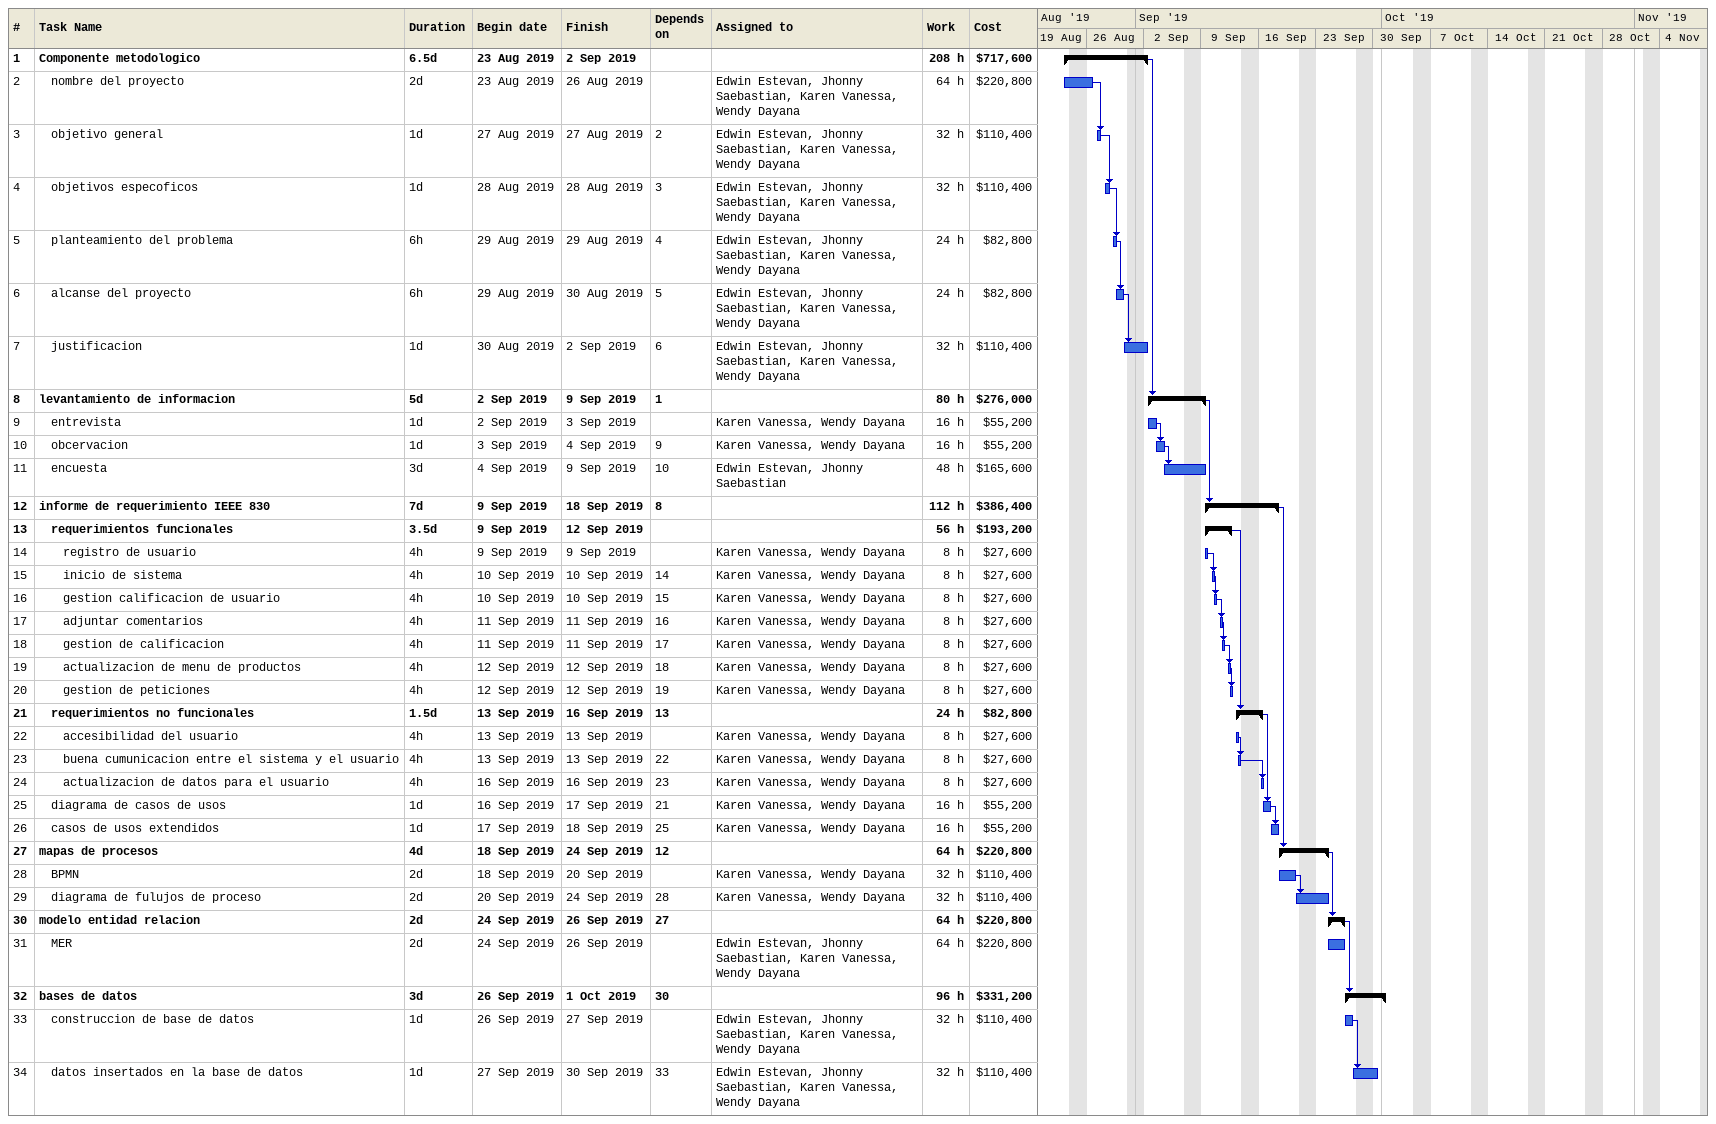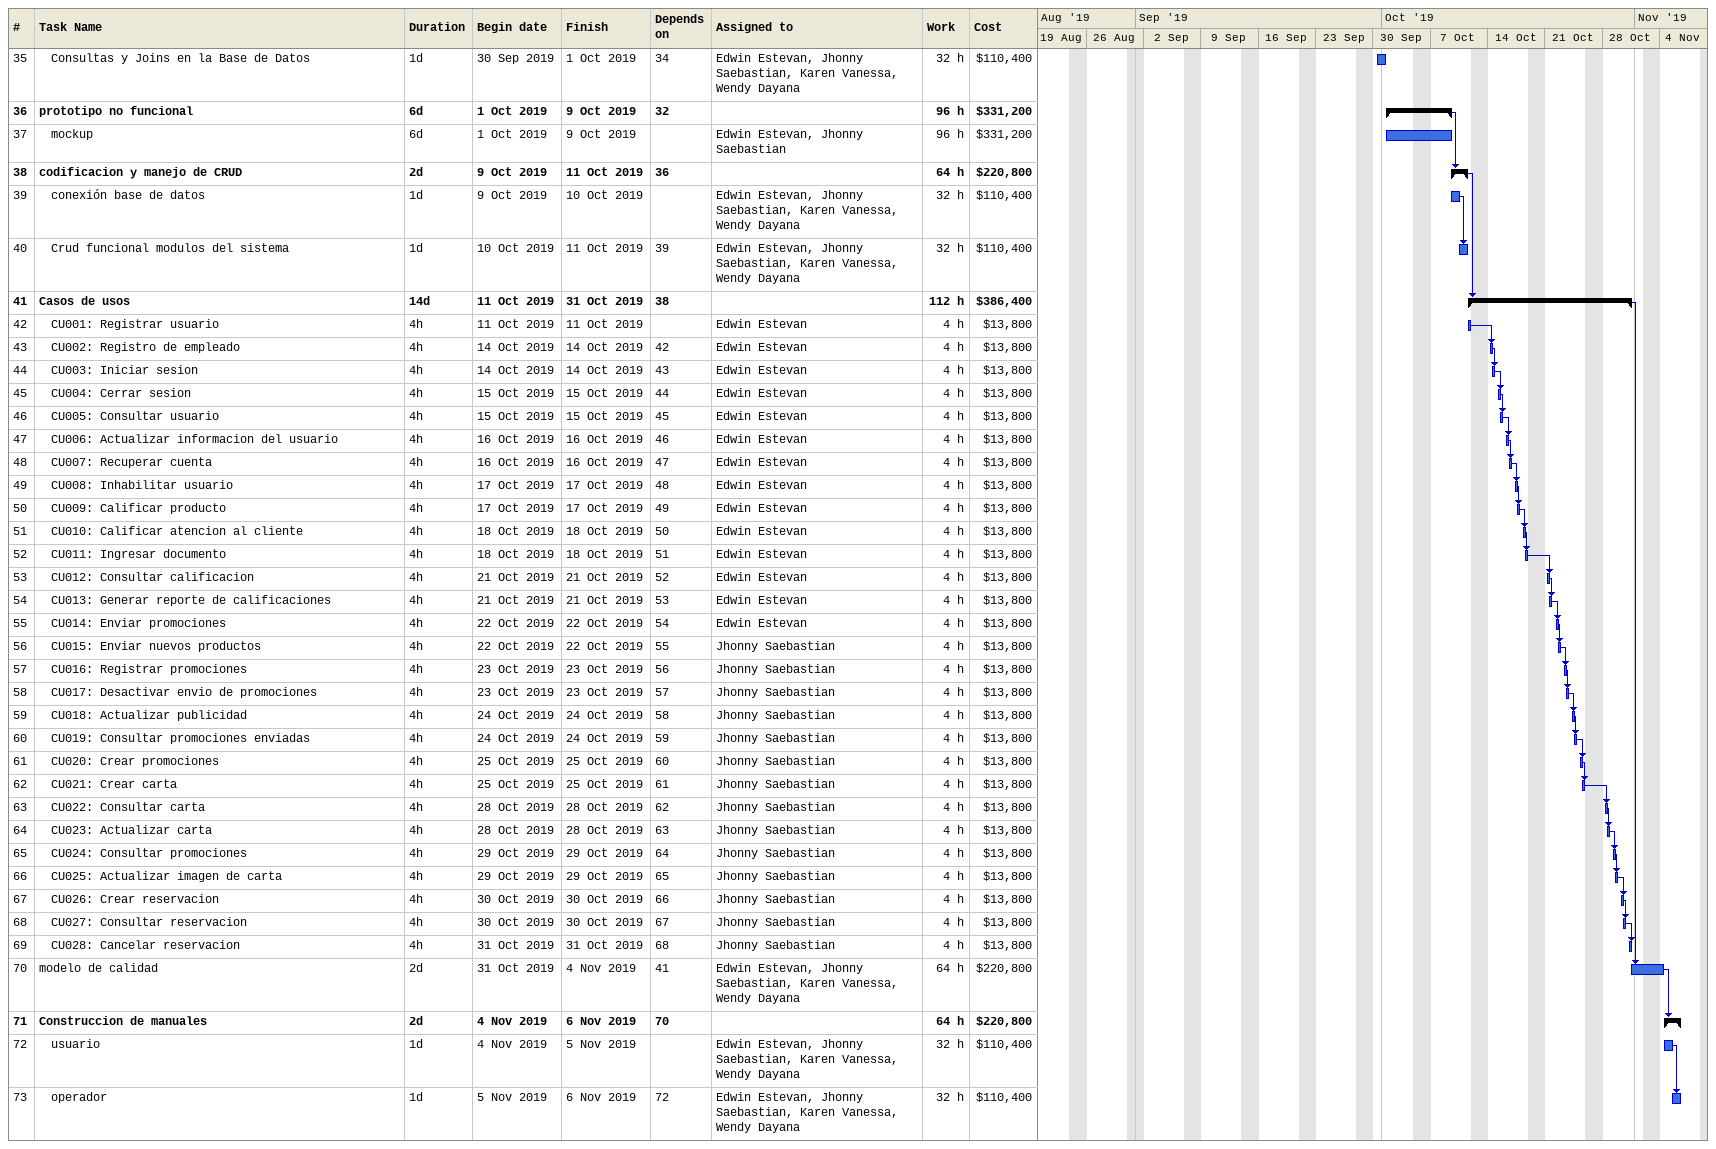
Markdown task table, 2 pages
| ID | Level | Task | Duration | Start | Finish | Predecessors | Resources | Work (h) | Cost ($) |
|---|---|---|---|---|---|---|---|---|---|
| 1 | 1 | **Componente metodologico** | 6.5d | 2019-08-23 | 2019-09-02 |  |  | 208 | 717600 |
| 2 | 2 | nombre del proyecto | 2d | 2019-08-23 | 2019-08-26 |  | Edwin Estevan, Jhonny Saebastian, Karen Vanessa, Wendy Dayana | 64 | 220800 |
| 3 | 2 | objetivo general | 1d | 2019-08-27 | 2019-08-27 | 2 | Edwin Estevan, Jhonny Saebastian, Karen Vanessa, Wendy Dayana | 32 | 110400 |
| 4 | 2 | objetivos especoficos | 1d | 2019-08-28 | 2019-08-28 | 3 | Edwin Estevan, Jhonny Saebastian, Karen Vanessa, Wendy Dayana | 32 | 110400 |
| 5 | 2 | planteamiento del problema | 6h | 2019-08-29 | 2019-08-29 | 4 | Edwin Estevan, Jhonny Saebastian, Karen Vanessa, Wendy Dayana | 24 | 82800 |
| 6 | 2 | alcanse del proyecto | 6h | 2019-08-29 | 2019-08-30 | 5 | Edwin Estevan, Jhonny Saebastian, Karen Vanessa, Wendy Dayana | 24 | 82800 |
| 7 | 2 | justificacion | 1d | 2019-08-30 | 2019-09-02 | 6 | Edwin Estevan, Jhonny Saebastian, Karen Vanessa, Wendy Dayana | 32 | 110400 |
| 8 | 1 | **levantamiento de informacion** | 5d | 2019-09-02 | 2019-09-09 | 1 |  | 80 | 276000 |
| 9 | 2 | entrevista | 1d | 2019-09-02 | 2019-09-03 |  | Karen Vanessa, Wendy Dayana | 16 | 55200 |
| 10 | 2 | obcervacion | 1d | 2019-09-03 | 2019-09-04 | 9 | Karen Vanessa, Wendy Dayana | 16 | 55200 |
| 11 | 2 | encuesta | 3d | 2019-09-04 | 2019-09-09 | 10 | Edwin Estevan, Jhonny Saebastian | 48 | 165600 |
| 12 | 1 | **informe de requerimiento IEEE 830** | 7d | 2019-09-09 | 2019-09-18 | 8 |  | 112 | 386400 |
| 13 | 2 | **requerimientos funcionales** | 3.5d | 2019-09-09 | 2019-09-12 |  |  | 56 | 193200 |
| 14 | 3 | registro de usuario | 4h | 2019-09-09 | 2019-09-09 |  | Karen Vanessa, Wendy Dayana | 8 | 27600 |
| 15 | 3 | inicio de sistema | 4h | 2019-09-10 | 2019-09-10 | 14 | Karen Vanessa, Wendy Dayana | 8 | 27600 |
| 16 | 3 | gestion calificacion de usuario | 4h | 2019-09-10 | 2019-09-10 | 15 | Karen Vanessa, Wendy Dayana | 8 | 27600 |
| 17 | 3 | adjuntar comentarios | 4h | 2019-09-11 | 2019-09-11 | 16 | Karen Vanessa, Wendy Dayana | 8 | 27600 |
| 18 | 3 | gestion de calificacion | 4h | 2019-09-11 | 2019-09-11 | 17 | Karen Vanessa, Wendy Dayana | 8 | 27600 |
| 19 | 3 | actualizacion de menu de productos | 4h | 2019-09-12 | 2019-09-12 | 18 | Karen Vanessa, Wendy Dayana | 8 | 27600 |
| 20 | 3 | gestion de peticiones | 4h | 2019-09-12 | 2019-09-12 | 19 | Karen Vanessa, Wendy Dayana | 8 | 27600 |
| 21 | 2 | **requerimientos no funcionales** | 1.5d | 2019-09-13 | 2019-09-16 | 13 |  | 24 | 82800 |
| 22 | 3 | accesibilidad del usuario | 4h | 2019-09-13 | 2019-09-13 |  | Karen Vanessa, Wendy Dayana | 8 | 27600 |
| 23 | 3 | buena cumunicacion entre el sistema y el usuario | 4h | 2019-09-13 | 2019-09-13 | 22 | Karen Vanessa, Wendy Dayana | 8 | 27600 |
| 24 | 3 | actualizacion de datos para el usuario | 4h | 2019-09-16 | 2019-09-16 | 23 | Karen Vanessa, Wendy Dayana | 8 | 27600 |
| 25 | 2 | diagrama de casos de usos | 1d | 2019-09-16 | 2019-09-17 | 21 | Karen Vanessa, Wendy Dayana | 16 | 55200 |
| 26 | 2 | casos de usos extendidos | 1d | 2019-09-17 | 2019-09-18 | 25 | Karen Vanessa, Wendy Dayana | 16 | 55200 |
| 27 | 1 | **mapas de procesos** | 4d | 2019-09-18 | 2019-09-24 | 12 |  | 64 | 220800 |
| 28 | 2 | BPMN | 2d | 2019-09-18 | 2019-09-20 |  | Karen Vanessa, Wendy Dayana | 32 | 110400 |
| 29 | 2 | diagrama de fulujos de proceso | 2d | 2019-09-20 | 2019-09-24 | 28 | Karen Vanessa, Wendy Dayana | 32 | 110400 |
| 30 | 1 | **modelo entidad relacion** | 2d | 2019-09-24 | 2019-09-26 | 27 |  | 64 | 220800 |
| 31 | 2 | MER | 2d | 2019-09-24 | 2019-09-26 |  | Edwin Estevan, Jhonny Saebastian, Karen Vanessa, Wendy Dayana | 64 | 220800 |
| 32 | 1 | **bases de datos** | 3d | 2019-09-26 | 2019-10-01 | 30 |  | 96 | 331200 |
| 33 | 2 | construccion de base de datos | 1d | 2019-09-26 | 2019-09-27 |  | Edwin Estevan, Jhonny Saebastian, Karen Vanessa, Wendy Dayana | 32 | 110400 |
| 34 | 2 | datos insertados en la base de datos | 1d | 2019-09-27 | 2019-09-30 | 33 | Edwin Estevan, Jhonny Saebastian, Karen Vanessa, Wendy Dayana | 32 | 110400 |
| 35 | 2 | Consultas y Joins en la Base de Datos | 1d | 2019-09-30 | 2019-10-01 | 34 | Edwin Estevan, Jhonny Saebastian, Karen Vanessa, Wendy Dayana | 32 | 110400 |
| 36 | 1 | **prototipo no funcional** | 6d | 2019-10-01 | 2019-10-09 | 32 |  | 96 | 331200 |
| 37 | 2 | mockup | 6d | 2019-10-01 | 2019-10-09 |  | Edwin Estevan, Jhonny Saebastian | 96 | 331200 |
| 38 | 1 | **codificacion y manejo de CRUD** | 2d | 2019-10-09 | 2019-10-11 | 36 |  | 64 | 220800 |
| 39 | 2 | conexión base de datos | 1d | 2019-10-09 | 2019-10-10 |  | Edwin Estevan, Jhonny Saebastian, Karen Vanessa, Wendy Dayana | 32 | 110400 |
| 40 | 2 | Crud funcional modulos del sistema | 1d | 2019-10-10 | 2019-10-11 | 39 | Edwin Estevan, Jhonny Saebastian, Karen Vanessa, Wendy Dayana | 32 | 110400 |
| 41 | 1 | **Casos de usos** | 14d | 2019-10-11 | 2019-10-31 | 38 |  | 112 | 386400 |
| 42 | 2 | CU001: Registrar usuario | 4h | 2019-10-11 | 2019-10-11 |  | Edwin Estevan | 4 | 13800 |
| 43 | 2 | CU002: Registro de empleado | 4h | 2019-10-14 | 2019-10-14 | 42 | Edwin Estevan | 4 | 13800 |
| 44 | 2 | CU003: Iniciar sesion | 4h | 2019-10-14 | 2019-10-14 | 43 | Edwin Estevan | 4 | 13800 |
| 45 | 2 | CU004: Cerrar sesion | 4h | 2019-10-15 | 2019-10-15 | 44 | Edwin Estevan | 4 | 13800 |
| 46 | 2 | CU005: Consultar usuario | 4h | 2019-10-15 | 2019-10-15 | 45 | Edwin Estevan | 4 | 13800 |
| 47 | 2 | CU006: Actualizar informacion del usuario | 4h | 2019-10-16 | 2019-10-16 | 46 | Edwin Estevan | 4 | 13800 |
| 48 | 2 | CU007: Recuperar cuenta | 4h | 2019-10-16 | 2019-10-16 | 47 | Edwin Estevan | 4 | 13800 |
| 49 | 2 | CU008: Inhabilitar usuario | 4h | 2019-10-17 | 2019-10-17 | 48 | Edwin Estevan | 4 | 13800 |
| 50 | 2 | CU009: Calificar producto | 4h | 2019-10-17 | 2019-10-17 | 49 | Edwin Estevan | 4 | 13800 |
| 51 | 2 | CU010: Calificar atencion al cliente | 4h | 2019-10-18 | 2019-10-18 | 50 | Edwin Estevan | 4 | 13800 |
| 52 | 2 | CU011: Ingresar documento | 4h | 2019-10-18 | 2019-10-18 | 51 | Edwin Estevan | 4 | 13800 |
| 53 | 2 | CU012: Consultar calificacion | 4h | 2019-10-21 | 2019-10-21 | 52 | Edwin Estevan | 4 | 13800 |
| 54 | 2 | CU013: Generar reporte de calificaciones | 4h | 2019-10-21 | 2019-10-21 | 53 | Edwin Estevan | 4 | 13800 |
| 55 | 2 | CU014: Enviar promociones | 4h | 2019-10-22 | 2019-10-22 | 54 | Edwin Estevan | 4 | 13800 |
| 56 | 2 | CU015: Enviar nuevos productos | 4h | 2019-10-22 | 2019-10-22 | 55 | Jhonny Saebastian | 4 | 13800 |
| 57 | 2 | CU016: Registrar promociones | 4h | 2019-10-23 | 2019-10-23 | 56 | Jhonny Saebastian | 4 | 13800 |
| 58 | 2 | CU017: Desactivar envio de promociones | 4h | 2019-10-23 | 2019-10-23 | 57 | Jhonny Saebastian | 4 | 13800 |
| 59 | 2 | CU018: Actualizar publicidad | 4h | 2019-10-24 | 2019-10-24 | 58 | Jhonny Saebastian | 4 | 13800 |
| 60 | 2 | CU019: Consultar promociones enviadas | 4h | 2019-10-24 | 2019-10-24 | 59 | Jhonny Saebastian | 4 | 13800 |
| 61 | 2 | CU020: Crear promociones | 4h | 2019-10-25 | 2019-10-25 | 60 | Jhonny Saebastian | 4 | 13800 |
| 62 | 2 | CU021: Crear carta | 4h | 2019-10-25 | 2019-10-25 | 61 | Jhonny Saebastian | 4 | 13800 |
| 63 | 2 | CU022: Consultar carta | 4h | 2019-10-28 | 2019-10-28 | 62 | Jhonny Saebastian | 4 | 13800 |
| 64 | 2 | CU023: Actualizar carta | 4h | 2019-10-28 | 2019-10-28 | 63 | Jhonny Saebastian | 4 | 13800 |
| 65 | 2 | CU024: Consultar promociones | 4h | 2019-10-29 | 2019-10-29 | 64 | Jhonny Saebastian | 4 | 13800 |
| 66 | 2 | CU025: Actualizar imagen de carta | 4h | 2019-10-29 | 2019-10-29 | 65 | Jhonny Saebastian | 4 | 13800 |
| 67 | 2 | CU026: Crear reservacion | 4h | 2019-10-30 | 2019-10-30 | 66 | Jhonny Saebastian | 4 | 13800 |
| 68 | 2 | CU027: Consultar reservacion | 4h | 2019-10-30 | 2019-10-30 | 67 | Jhonny Saebastian | 4 | 13800 |
| 69 | 2 | CU028: Cancelar reservacion | 4h | 2019-10-31 | 2019-10-31 | 68 | Jhonny Saebastian | 4 | 13800 |
| 70 | 1 | modelo de calidad | 2d | 2019-10-31 | 2019-11-04 | 41 | Edwin Estevan, Jhonny Saebastian, Karen Vanessa, Wendy Dayana | 64 | 220800 |
| 71 | 1 | **Construccion de manuales** | 2d | 2019-11-04 | 2019-11-06 | 70 |  | 64 | 220800 |
| 72 | 2 | usuario | 1d | 2019-11-04 | 2019-11-05 |  | Edwin Estevan, Jhonny Saebastian, Karen Vanessa, Wendy Dayana | 32 | 110400 |
| 73 | 2 | operador | 1d | 2019-11-05 | 2019-11-06 | 72 | Edwin Estevan, Jhonny Saebastian, Karen Vanessa, Wendy Dayana | 32 | 110400 |
